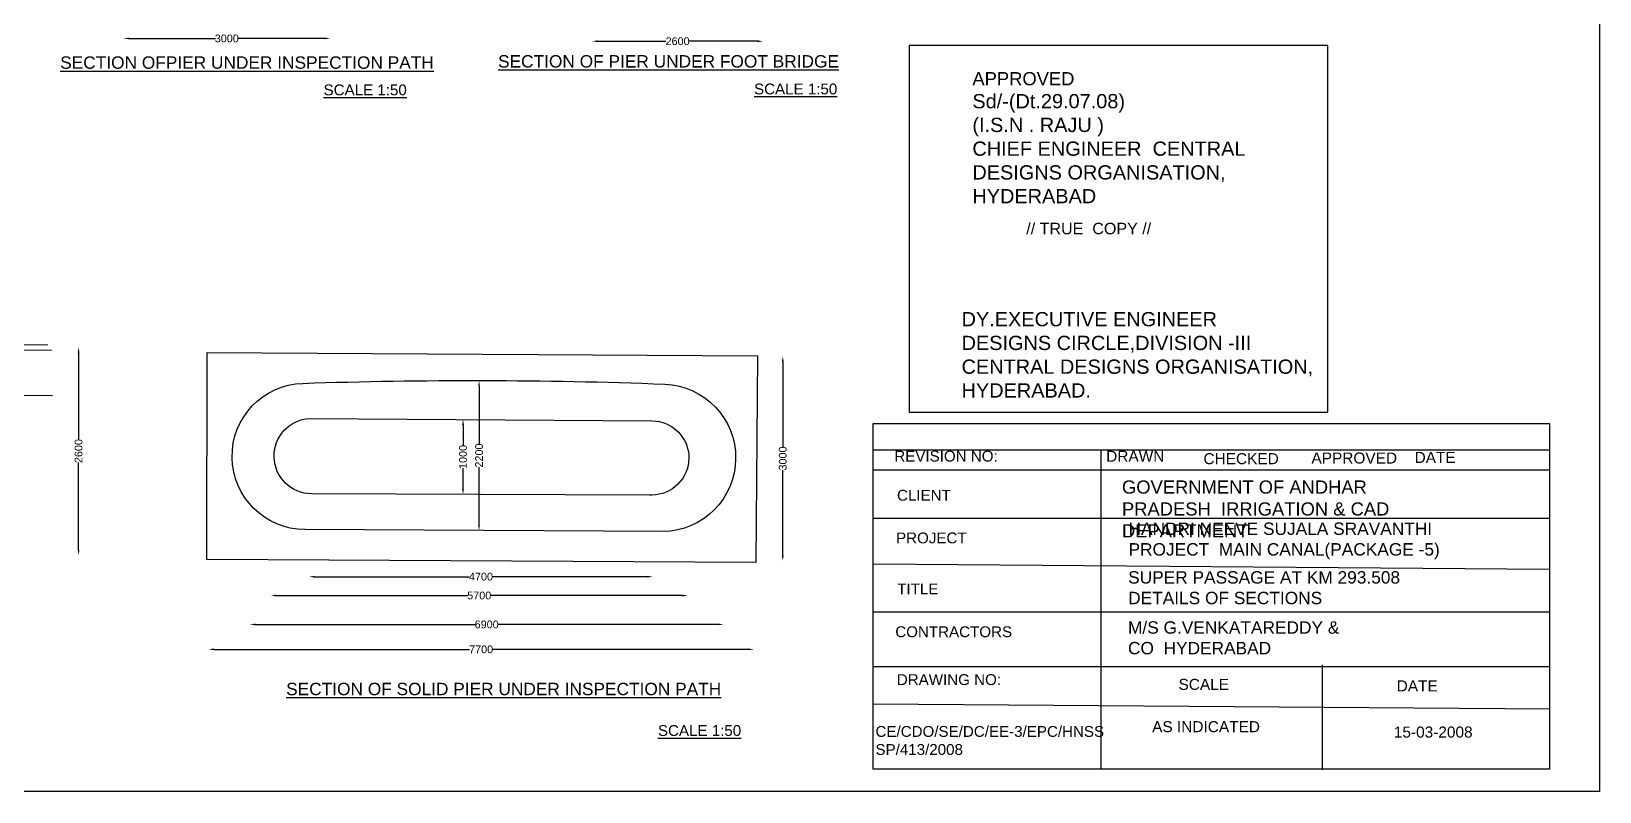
# Model space of a CAD drawing. Header units: millimetres. Extents: x 2522572 to 2539112, y 44351365 to 44365031.
# Drawn here: x 2528975 to 2539112, y 44351365 to 44356279 of the extents above; entities that cross this region are included whole.
import ezdxf

# ---------------------------------------------------------------- set-up
doc = ezdxf.new("R2010")
doc.units = ezdxf.units.MM
doc.header["$MEASUREMENT"] = 0
for name, color, linetype in [('DIMENSION', 7, 'Continuous'), ('DRAWING', 2, 'Continuous'), ('TEXT', 7, 'Continuous')]:
    doc.layers.add(name, color=color, linetype=linetype)
doc.styles.get("Standard").update_dxf_attribs({"font": 'arial.ttf', "height": 50})
doc.dimstyles.get("Standard").update_dxf_attribs({"dimtxt": 35, "dimasz": 35, "dimexe": 0.18, "dimexo": 0.0625, "dimgap": 0.09, "dimtad": 0, "dimdec": 0, "dimzin": 0, "dimdsep": 46, "dimtxsty": 'Standard', "dimcen": 0.09, "dimse1": 1, "dimse2": 1, "dimadec": 0, "dimazin": 0, "dimtfac": 1, "dimtdec": 0, "dimtofl": 0, "dimtmove": 0, "dimatfit": 3, "dimfxl": 1, "dimtolj": 1, "dimtzin": 0, "dimarcsym": 0})

# ---------------------------------------------------------------- blocks, each defined once
blk = doc.blocks.new('*D79')
at = {"layer": 'Defpoints', "color": 0, "transparency": 16777216}
for p in [(2532600, 44356223), (2533704, 44356220), (2533704, 44356215)]:
    blk.add_point(p, dxfattribs=at)
at = {"layer": 'DIMENSION', "color": 0, "lineweight": -2, "transparency": 16777216}
for p, q in [((2532635, 44356215), (2533077, 44356215)), ((2533669, 44356215), (2533227, 44356215))]:
    blk.add_line(p, q, dxfattribs=at)
at = {"layer": 'DIMENSION', "color": 0, "transparency": 16777216}
for points in [[(2532635, 44356221), (2532635, 44356209), (2532600, 44356215)], [(2533669, 44356221), (2533669, 44356209), (2533704, 44356215)]]:
    blk.add_solid(points, dxfattribs=at)
at = {"layer": 'DIMENSION', "color": 0, "transparency": 16777216, "insert": (2533152, 44356215), "char_height": 50, "attachment_point": 5}
blk.add_mtext('\\A1;2600', dxfattribs=at)
blk = doc.blocks.new('*D80')
at = {"layer": 'Defpoints', "color": 0, "transparency": 16777216}
for p in [(2529571, 44356240), (2530906, 44356244), (2530906, 44356233)]:
    blk.add_point(p, dxfattribs=at)
at = {"layer": 'DIMENSION', "color": 0, "lineweight": -2, "transparency": 16777216}
for p, q in [((2529606, 44356233), (2530164, 44356233)), ((2530871, 44356233), (2530313, 44356233))]:
    blk.add_line(p, q, dxfattribs=at)
at = {"layer": 'DIMENSION', "color": 0, "transparency": 16777216}
for points in [[(2529606, 44356239), (2529606, 44356228), (2529571, 44356233)], [(2530871, 44356239), (2530871, 44356228), (2530906, 44356233)]]:
    blk.add_solid(points, dxfattribs=at)
at = {"layer": 'DIMENSION', "color": 0, "transparency": 16777216, "insert": (2530238, 44356233), "char_height": 50, "attachment_point": 5}
blk.add_mtext('\\A1;3000', dxfattribs=at)
blk = doc.blocks.new('*D97')
at = {"layer": 'Defpoints', "color": 0, "transparency": 16777216}
for p in [(2529277, 44354237), (2529280, 44352894), (2529297, 44352894)]:
    blk.add_point(p, dxfattribs=at)
at = {"layer": 'DIMENSION', "color": 0, "lineweight": -2, "transparency": 16777216}
for p, q in [((2529280, 44354202), (2529280, 44353641)), ((2529280, 44352929), (2529280, 44353491))]:
    blk.add_line(p, q, dxfattribs=at)
at = {"layer": 'DIMENSION', "color": 0, "transparency": 16777216}
for points in [[(2529274, 44354202), (2529286, 44354202), (2529280, 44354237)], [(2529274, 44352929), (2529286, 44352929), (2529280, 44352894)]]:
    blk.add_solid(points, dxfattribs=at)
at = {"layer": 'DIMENSION', "color": 0, "transparency": 16777216, "insert": (2529280, 44353566), "char_height": 50, "attachment_point": 5, "rotation": 90}
blk.add_mtext('\\A1;2600', dxfattribs=at)
blk = doc.blocks.new('*D98')
at = {"layer": 'Defpoints', "color": 0, "transparency": 16777216}
for p in [(2531757, 44353770), (2531756, 44353286), (2531765, 44353286)]:
    blk.add_point(p, dxfattribs=at)
at = {"layer": 'DIMENSION', "color": 0, "lineweight": -2, "transparency": 16777216}
for p, q in [((2531765, 44353735), (2531765, 44353600)), ((2531765, 44353321), (2531765, 44353456))]:
    blk.add_line(p, q, dxfattribs=at)
at = {"layer": 'DIMENSION', "color": 0, "transparency": 16777216}
for points in [[(2531759, 44353735), (2531771, 44353735), (2531765, 44353770)], [(2531759, 44353321), (2531771, 44353321), (2531765, 44353286)]]:
    blk.add_solid(points, dxfattribs=at)
at = {"layer": 'DIMENSION', "color": 0, "transparency": 16777216, "insert": (2531765, 44353528), "char_height": 50, "attachment_point": 5, "rotation": 90}
blk.add_mtext('\\A1;1000', dxfattribs=at)
blk = doc.blocks.new('*D99')
at = {"layer": 'Defpoints', "color": 0, "transparency": 16777216}
for p in [(2531874, 44354022), (2531869, 44353052), (2531869, 44353052)]:
    blk.add_point(p, dxfattribs=at)
at = {"layer": 'DIMENSION', "color": 0, "lineweight": -2, "transparency": 16777216}
for p, q in [((2531869, 44353987), (2531869, 44353612)), ((2531869, 44353087), (2531869, 44353462))]:
    blk.add_line(p, q, dxfattribs=at)
at = {"layer": 'DIMENSION', "color": 0, "transparency": 16777216}
for points in [[(2531863, 44353987), (2531874, 44353987), (2531869, 44354022)], [(2531863, 44353087), (2531874, 44353087), (2531869, 44353052)]]:
    blk.add_solid(points, dxfattribs=at)
at = {"layer": 'DIMENSION', "color": 0, "transparency": 16777216, "insert": (2531869, 44353537), "char_height": 50, "attachment_point": 5, "rotation": 90}
blk.add_mtext('\\A1;2200', dxfattribs=at)
blk = doc.blocks.new('*D100')
at = {"layer": 'Defpoints', "color": 0, "transparency": 16777216}
for p in [(2530770, 44352754), (2530770, 44352751), (2532992, 44352742)]:
    blk.add_point(p, dxfattribs=at)
at = {"layer": 'DIMENSION', "color": 0, "lineweight": -2, "transparency": 16777216}
for p, q in [((2530805, 44352754), (2531805, 44352754)), ((2532957, 44352754), (2531956, 44352754))]:
    blk.add_line(p, q, dxfattribs=at)
at = {"layer": 'DIMENSION', "color": 0, "transparency": 16777216}
for points in [[(2530805, 44352759), (2530805, 44352748), (2530770, 44352754)], [(2532957, 44352759), (2532957, 44352748), (2532992, 44352754)]]:
    blk.add_solid(points, dxfattribs=at)
at = {"layer": 'DIMENSION', "color": 0, "transparency": 16777216, "insert": (2531881, 44352754), "char_height": 50, "attachment_point": 5}
blk.add_mtext('\\A1;4700', dxfattribs=at)
blk = doc.blocks.new('*D101')
at = {"layer": 'Defpoints', "color": 0, "transparency": 16777216}
for p in [(2530523, 44352638), (2533217, 44352632), (2533217, 44352623)]:
    blk.add_point(p, dxfattribs=at)
at = {"layer": 'DIMENSION', "color": 0, "lineweight": -2, "transparency": 16777216}
for p, q in [((2530558, 44352632), (2531796, 44352632)), ((2533182, 44352632), (2531945, 44352632))]:
    blk.add_line(p, q, dxfattribs=at)
at = {"layer": 'DIMENSION', "color": 0, "transparency": 16777216}
for points in [[(2530558, 44352638), (2530558, 44352626), (2530523, 44352632)], [(2533182, 44352638), (2533182, 44352626), (2533217, 44352632)]]:
    blk.add_solid(points, dxfattribs=at)
at = {"layer": 'DIMENSION', "color": 0, "transparency": 16777216, "insert": (2531870, 44352632), "char_height": 50, "attachment_point": 5}
blk.add_mtext('\\A1;5700', dxfattribs=at)
blk = doc.blocks.new('*D102')
at = {"layer": 'Defpoints', "color": 0, "transparency": 16777216}
for p in [(2530387, 44352445), (2530387, 44352442), (2533449, 44352428)]:
    blk.add_point(p, dxfattribs=at)
at = {"layer": 'DIMENSION', "color": 0, "lineweight": -2, "transparency": 16777216}
for p, q in [((2530422, 44352445), (2531843, 44352445)), ((2533414, 44352445), (2531993, 44352445))]:
    blk.add_line(p, q, dxfattribs=at)
at = {"layer": 'DIMENSION', "color": 0, "transparency": 16777216}
for points in [[(2530422, 44352451), (2530422, 44352440), (2530387, 44352445)], [(2533414, 44352451), (2533414, 44352440), (2533449, 44352445)]]:
    blk.add_solid(points, dxfattribs=at)
at = {"layer": 'DIMENSION', "color": 0, "transparency": 16777216, "insert": (2531918, 44352445), "char_height": 50, "attachment_point": 5}
blk.add_mtext('\\A1;6900', dxfattribs=at)
blk = doc.blocks.new('*D103')
at = {"layer": 'Defpoints', "color": 0, "transparency": 16777216}
for p in [(2530120, 44352284), (2533645, 44352284), (2533645, 44352273)]:
    blk.add_point(p, dxfattribs=at)
at = {"layer": 'DIMENSION', "color": 0, "lineweight": -2, "transparency": 16777216}
for p, q in [((2530155, 44352284), (2531808, 44352284)), ((2533610, 44352284), (2531957, 44352284))]:
    blk.add_line(p, q, dxfattribs=at)
at = {"layer": 'DIMENSION', "color": 0, "transparency": 16777216}
for points in [[(2530155, 44352290), (2530155, 44352279), (2530120, 44352284)], [(2533610, 44352290), (2533610, 44352279), (2533645, 44352284)]]:
    blk.add_solid(points, dxfattribs=at)
at = {"layer": 'DIMENSION', "color": 0, "transparency": 16777216, "insert": (2531882, 44352284), "char_height": 50, "attachment_point": 5}
blk.add_mtext('\\A1;7700', dxfattribs=at)
blk = doc.blocks.new('*D104')
at = {"layer": 'Defpoints', "color": 0, "transparency": 16777216}
for p in [(2533832, 44354178), (2533832, 44354178), (2533837, 44352857)]:
    blk.add_point(p, dxfattribs=at)
at = {"layer": 'DIMENSION', "color": 0, "lineweight": -2, "transparency": 16777216}
for p, q in [((2533832, 44354143), (2533832, 44353592)), ((2533832, 44352892), (2533832, 44353443))]:
    blk.add_line(p, q, dxfattribs=at)
at = {"layer": 'DIMENSION', "color": 0, "transparency": 16777216}
for points in [[(2533826, 44354143), (2533838, 44354143), (2533832, 44354178)], [(2533826, 44352892), (2533838, 44352892), (2533832, 44352857)]]:
    blk.add_solid(points, dxfattribs=at)
at = {"layer": 'DIMENSION', "color": 0, "transparency": 16777216, "insert": (2533832, 44353518), "char_height": 50, "attachment_point": 5, "rotation": 90}
blk.add_mtext('\\A1;3000', dxfattribs=at)

msp = doc.modelspace()

# ---------------------------------------------------------------- linework, layer by layer
at = {"layer": 'DIMENSION', "color": 0}
for points in [[(2539112.3, 44351364.5), (2522571.5, 44351364.5), (2522571.5, 44365031.1), (2539112.3, 44365031.1)], [(2534648.9, 44353817.4), (2537354.6, 44353817.4), (2537354.6, 44356188.1), (2534648.9, 44356188.1)]]:
    msp.add_lwpolyline(points, close=True, dxfattribs=at)
at = {"layer": 'DIMENSION'}
msp.add_lwpolyline([(2537317.7, 44352183.9), (2537317.7, 44351505.9)], dxfattribs=at)
at = {"layer": 'DRAWING', "color": 0}
for points in [[(2529104.1, 44354216.4), (2526422.5, 44354224.3), (2525390.1, 44352626), (2523815.3, 44352633.7)], [(2523816, 44352674.1), (2525385.4, 44352669.1), (2526401.8, 44354257.6), (2529082, 44354252.9)], [(2530108.1, 44352866.1), (2530111.5, 44354203.6), (2533668, 44354181), (2533658.5, 44352845.7), (2530108.1, 44352866.1)], [(2523816, 44352674.1), (2523813.5, 44352527), (2523787.5, 44352521), (2523848.1, 44352506.4), (2523811, 44352503.4), (2523811, 44352341.9), (2526914.6, 44352342.5), (2526924.6, 44353938.9), (2529110.8, 44353924.5)]]:
    msp.add_lwpolyline(points, dxfattribs=at)
for points in [[(2533057.9, 44353045.4), (2530742.1, 44353058.6, -0.980483), (2530728.9, 44354003.7, -0.0178994), (2533068.6, 44353998.8, -0.9737546), (2533057.9, 44353045.4), (2533057.9, 44353045.4)], [(2532970, 44353281.7), (2530786.5, 44353289.8, -0.9689086), (2530772.9, 44353777), (2532986.6, 44353761.5, -0.9967068), (2532984.8, 44353281.6), (2532970, 44353281.7)]]:
    msp.add_lwpolyline(points, format="xyb", dxfattribs=at)
at = {"layer": 'TEXT', "color": 0}
msp.add_lwpolyline([(2534415.7, 44353745.1), (2538787.5, 44353745.1), (2538787.5, 44351510.2), (2534415.7, 44351510.2)], close=True, dxfattribs=at)
for points in [[(2534415.7, 44353573), (2538787.5, 44353573)], [(2535888.5, 44353569.9), (2535888.5, 44351510.2)], [(2534415.7, 44353443.9), (2538787.5, 44353443.9)], [(2534415.7, 44353133.2), (2538787.5, 44353133.2)], [(2534415.7, 44352838), (2538787.5, 44352803.5)], [(2538787.5, 44352524.9), (2534415.7, 44352524.9)], [(2534415.7, 44352174.2), (2538787.5, 44352174.2)], [(2538787.5, 44351898.3), (2534415.7, 44351929.9)]]:
    msp.add_lwpolyline(points, dxfattribs=at)

# ---------------------------------------------------------------- texts
at = {"layer": 'DIMENSION', "color": 0}
for s, height, p in [('%%USECTION OFPIER UNDER INSPECTION PATH', 80, (2529161.1, 44356037.3)), ('%%USECTION OF PIER UNDER FOOT BRIDGE', 80, (2531991.4, 44356045.3)), ('%%USCALE 1:50', 70, (2530863.5, 44355865.8)), ('%%USCALE 1:50', 70, (2533646.2, 44355871.7)), ('%%USECTION OF SOLID PIER UNDER INSPECTION PATH', 80, (2530621.6, 44351988)), ('%%USCALE 1:50', 70, (2533025, 44351724.5))]:
    msp.add_text(s, height=height, dxfattribs=at).set_placement(p)
at = {"layer": 'TEXT', "color": 0}
for s, height, p in [('// TRUE  COPY //', 74.313, (2535406.1, 44354967.3)), ('REVISION NO:', 70, (2534553.1, 44353498.3)), ('DRAWN ', 71.27, (2535922.6, 44353497.1)), ('CHECKED ', 71.27, (2536551.5, 44353481.2)), ('APPROVED ', 71.27, (2537249.5, 44353485.2)), ('DATE ', 71.27, (2537916.3, 44353489.1)), ('CLIENT', 70, (2534570.4, 44353245.3)), ('PROJECT', 70, (2534564.2, 44352969.5)), ('TITLE ', 70, (2534571.6, 44352639.9)), ('CONTRACTORS ', 70, (2534559.3, 44352363)), ('DRAWING NO:', 70, (2534569.3, 44352053.6)), ('SCALE ', 71.27, (2536390.3, 44352022.3)), ('DATE ', 71.27, (2537800.5, 44352012.4)), ('AS INDICATED ', 71.27, (2536219.7, 44351748.8)), ('15-03-2008', 71.27, (2537782, 44351714.1))]:
    msp.add_text(s, height=height, dxfattribs=at).set_placement(p)
at = {"layer": 'TEXT', "color": 0, "attachment_point": 1}
for s, insert, char_height, width in [('APPROVED  \\P{\\H1.0833x;Sd/-(Dt.29.07.08) \\P(I.S.N . RAJU )\\PCHIEF ENGINEER  CENTRAL DESIGNS ORGANISATION, HYDERABAD }', (2535057.7, 44356015.6), 85, 1993.076), ('^I^I\\P^I^I^I\\P\\P{\\H1.0833x;DY.EXECUTIVE ENGINEER  \\PDESIGNS CIRCLE,DIVISION -III \\PCENTRAL DESIGNS ORGANISATION, \\PHYDERABAD.}', (2534987.8, 44354889.7), 85, 2407.667), ('GOVERNMENT OF ANDHAR PRADESH  IRRIGATION & CAD DEPARTMENT ', (2536024.6, 44353376), 85, 2181.686), ('HANDRI NEEVE SUJALA SRAVANTHI PROJECT  MAIN CANAL(PACKAGE -5) ', (2536067.1, 44353104), 80, 2008.767), ('SUPER PASSAGE AT KM 293.508 DETAILS OF SECTIONS', (2536064.6, 44352789.6), 80, 1753.76), ('M/S G.VENKATAREDDY & CO  HYDERABAD ', (2536063.7, 44352465.5), 80, 1364.456), ('CE/CDO/SE/DC/EE-3/EPC/HNSS SP/413/2008', (2534431.3, 44351788.5), 70, 1375.004)]:
    msp.add_mtext(s, dxfattribs=dict(at, insert=insert, char_height=char_height, width=width))

# ---------------------------------------------------------------- dimensions: what is measured, and where the dimension line sits
at = {"layer": 'DIMENSION', "color": 0}
for base, p1, p2, text, picture, middle in [((2530905.8, 44356233.3), (2529571, 44356240), (2530905.8, 44356243.8), '3000', '*D80', (2530238.4, 44356233.3)), ((2533703.7, 44356215), (2532599.8, 44356223.4), (2533703.7, 44356220), '2600', '*D79', (2533151.8, 44356215)), ((2530769.6, 44352753.6), (2532991.8, 44352741.8), (2530769.6, 44352750.7), '4700', '*D100', (2531880.7, 44352753.6)), ((2533217.2, 44352632.1), (2530523.4, 44352638.1), (2533217.2, 44352623.2), '5700', '*D101', (2531870.3, 44352632.1)), ((2530386.9, 44352445.4), (2533448.7, 44352427.7), (2530386.9, 44352442.5), '6900', '*D102', (2531917.8, 44352445.4)), ((2533644.9, 44352284.4), (2530119.7, 44352284.5), (2533644.9, 44352272.6), '7700', '*D103', (2531882.3, 44352284.4))]:
    dim = msp.add_linear_dim(base=base, p1=p1, p2=p2, text=text, dimstyle='Standard', dxfattribs=at)
    dim.commit()
    dim.dimension.update_dxf_attribs({"geometry": picture, "text_midpoint": middle})
for base, p1, p2, text, picture, middle in [((2529280.1, 44352894.1), (2529276.6, 44354237.4), (2529297, 44352894.1), '2600', '*D97', (2529280.1, 44353565.7)), ((2533831.7, 44354178.4), (2533836.9, 44352857.3), (2533831.7, 44354178.4), '3000', '*D104', (2533831.7, 44353517.8)), ((2531868.5, 44353052.2), (2531874, 44354022.3), (2531868.5, 44353052.2), '2200', '*D99', (2531868.5, 44353537.2)), ((2531764.9, 44353286.2), (2531757.5, 44353770.1), (2531755.7, 44353286.2), '1000', '*D98', (2531764.9, 44353528.2))]:
    dim = msp.add_linear_dim(base=base, p1=p1, p2=p2, angle=90, text=text, dimstyle='Standard', dxfattribs=at)
    dim.commit()
    dim.dimension.update_dxf_attribs({"geometry": picture, "text_midpoint": middle})

doc.saveas('drawing.dxf')
